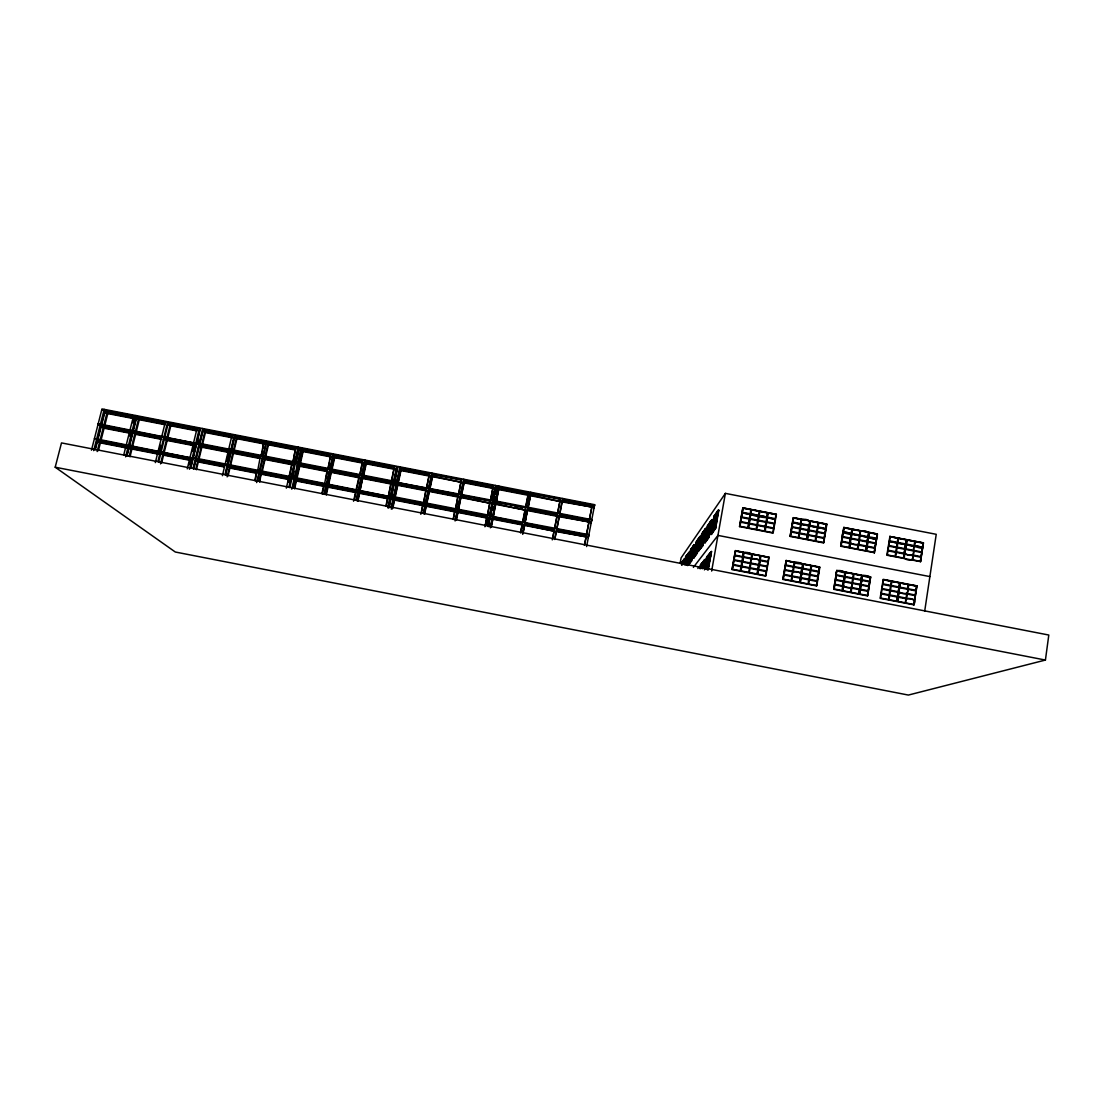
<?xml version="1.0" encoding="UTF-8"?>
<svg xmlns="http://www.w3.org/2000/svg" width="1104" height="1104" viewBox="0 0 1104 1104"><rect width="100%" height="100%" fill="white"/><g stroke="black" fill="none" stroke-linecap="round" stroke-linejoin="round"><path stroke-width="1.5" d="M520.812 532.887L522.399 524.455L492.812 518.701L491.197 526.594M524.8 522.206L524.607 525.421L554.139 531.176L524.621 524.883L522.716 534.364M492.964 517.983L495.848 503.824L525.38 510.131L495.903 504.404L495.682 501.713L525.435 507.495L495.737 502.306L492.826 516.534M525.062 523.144L527.657 507.923L557.341 514.285L527.643 508.502M528.416 493.171L498.732 486.781L496.358 502.127M1045.419 660.054L1048.8 635.035L61.493 442.911L55.2 467.213L175.301 552.014L908.371 695.065L1045.419 660.054L55.2 467.213M522.73 533.011L530.789 492.274L530.679 495.047L559.976 501.478L530.541 495.751L530.651 492.991L560.363 498.76L552.276 539.884M554.801 539.497L556.692 529.161L586.528 534.957L584.678 544.534M559.714 514.45L562.585 499.187L592.296 504.97L586.334 535.067M924.697 611.105L936.233 534.308L725.369 493.378L681.099 557.906L680.202 562.902M922.337 547.888L921.716 551.931L913.974 550.427C910.69 539.939 934.357 552.869 914.581 546.383M916.817 585.976L913.933 604.923L916.955 585.907L883.2 579.338L880.123 598.34L914.071 604.854M923.33 543.002L920.488 561.743L923.468 542.906L889.769 536.475L923.468 542.906M896.834 601.211L897.511 597.085L896.89 601.183L889.037 599.693L889.672 595.594L897.511 597.085M898.242 592.351L897.566 596.464L898.242 592.351L890.404 590.861L889.769 594.946L897.607 596.436M899.015 586.997L899.705 582.884L899.07 586.969L891.232 585.479L891.922 581.366L899.705 582.884M903.472 558.044L904.148 553.96L903.527 558.017L895.717 556.54L896.393 552.455L904.148 553.96M904.19 553.352L904.866 549.268L904.245 553.325L896.434 551.848L897.069 547.805L904.866 549.268M905.542 544.617L904.907 548.66L905.597 544.589L897.787 543.113L905.597 544.589M906.315 539.911L905.639 543.982L906.315 539.911L898.518 538.435L897.883 542.478L905.694 543.941M898.339 591.703L898.973 587.618L891.135 586.127L890.5 590.212L898.283 591.73L898.973 587.618M897.538 601.307L898.173 597.209L897.538 601.307L905.335 602.825L905.97 598.727L898.118 597.236M898.27 596.56L898.904 592.475L906.688 593.993L906.067 598.078L898.214 596.588L898.904 592.475M898.946 591.854L899.622 587.742L907.419 589.246C910.22 596.74 894.709 593.786 899.622 587.742M899.677 587.121L900.353 583.009L908.137 584.527L907.46 588.639L899.677 587.121L900.353 583.009L908.137 584.527M904.121 558.169L904.797 554.084L912.553 555.602C915.34 563.026 899.926 560.101 904.797 554.084M904.838 553.477L905.528 549.392L913.27 550.91C916.058 558.32 900.643 555.409 905.528 549.392M905.625 548.757L906.246 544.714L913.988 546.218L913.312 550.303L905.57 548.798L906.246 544.714M906.343 544.079L906.964 540.035L906.343 544.079L914.084 545.583L914.705 541.54L906.908 540.077M905.942 602.977C903.141 595.484 918.652 598.437 913.739 604.495L905.998 602.95M907.391 593.497L908.068 589.384L915.851 590.888L915.175 595.015L907.447 593.469M908.73 584.678L916.513 586.196L915.892 590.281L908.109 588.763L908.785 584.651L916.955 585.907M913.256 555.119L913.933 551.034L921.674 552.538L921.012 556.623L913.312 555.077M920.626 561.674L886.857 555.215L889.907 536.392M882.055 588.57L882.745 584.458L890.528 585.976L889.838 590.088L882.11 588.542M882.8 583.837L883.476 579.724L891.259 581.242L890.583 585.355L882.841 583.809M888.03 550.22L888.72 546.135L896.462 547.639L895.786 551.724L888.085 550.178M888.761 545.528L889.451 541.457L897.193 542.961L896.517 547.032L888.817 545.486M889.493 540.85L890.183 536.779L897.911 538.283L897.235 542.354L889.548 540.808M889.796 590.695L889.106 594.821L881.323 593.303L882.013 589.191L889.741 590.737M895.744 552.331L895.054 556.416L887.299 554.912L887.989 550.827L895.689 552.359M897.842 543.085L897.166 547.156L904.963 548.633M861.686 580.4L869.524 581.877L868.82 585.989L861.037 584.485L861.741 580.373L861.092 584.444M870.256 577.157L869.566 581.27L861.782 579.752C858.457 569.236 882.289 582.194 862.431 575.681L861.838 579.724M874.81 548.26L874.12 552.345L866.364 550.841L867.068 546.756L874.768 548.302M867.758 542.105L875.555 543.582L874.865 547.653L867.109 546.149L867.799 542.078L867.164 546.121M876.286 538.89L875.596 542.975L867.854 541.471C864.556 531.024 888.251 543.899 868.489 537.427M877.404 533.963L874.327 552.787L877.404 533.963L843.842 527.45L840.71 546.245L874.451 552.69M867.661 595.829L870.642 576.895L836.804 570.423L833.741 589.315L867.537 595.898L870.642 576.895M858.884 593.828L859.574 589.702L858.926 593.8L851.087 592.31L851.791 588.184L859.574 589.702M860.333 584.968L859.63 589.081L860.333 584.968L852.55 583.45L851.846 587.563L859.685 589.053M861.134 579.628L861.824 575.515L861.189 579.6L853.351 578.11L854.054 574.011L861.824 575.515M866.461 546.025L867.151 541.94L859.354 540.477L858.705 544.52L866.516 545.983L867.151 541.94M867.951 536.668C872.836 530.679 857.463 527.767 860.209 535.164L867.992 536.627L868.641 532.597M860.43 584.32L861.079 580.249L853.295 578.731L852.605 582.843L860.389 584.347L861.079 580.249M865.771 550.675L866.405 546.632L858.664 545.128L857.96 549.212L865.715 550.717L866.405 546.632M867.247 541.305L867.896 537.262L860.154 535.757L867.896 537.262L867.247 541.305L859.464 539.842L860.154 535.757M859.588 593.924L860.237 589.826L868.034 591.344L867.33 595.47L859.533 593.952L860.237 589.826M860.333 589.177L860.982 585.092L868.779 586.61L868.13 590.695L860.292 589.219L860.982 585.092M868.6 536.792L869.29 532.721L877.031 534.226C879.778 541.622 864.391 538.711 869.29 532.721M867.068 546.756L866.364 550.841M867.91 541.429L868.544 537.386M843.442 581.684L842.738 585.796L834.955 584.278L835.659 580.166L843.401 581.711M844.96 572.245L844.256 576.343L836.487 574.825C833.258 564.282 856.87 577.323 837.136 570.754M850.356 538.683L849.652 542.754L841.91 541.25L842.614 537.179L850.301 538.724M851.101 534.005L850.411 538.076L842.669 536.572C839.44 526.111 863.038 539.014 843.318 532.542M842.683 590.626L843.346 586.541L851.129 588.059L850.439 592.172L842.642 590.668L843.346 586.541M843.401 585.92L844.105 581.808L851.888 583.326C854.662 590.806 839.137 587.852 844.105 581.808M844.201 581.159L844.864 577.088L844.201 581.159L851.998 582.677L852.647 578.606L844.808 577.116M844.96 576.44L845.623 572.369L853.392 573.873L852.702 577.985L844.919 576.467L845.623 572.369L853.392 573.873M849.611 547.543L850.259 543.485L858.001 545.003L857.311 549.074L849.556 547.57L850.259 543.485M850.315 542.892L851.005 538.807L858.746 540.311C861.506 547.722 846.092 544.796 851.005 538.807M851.115 538.172L851.764 534.129L859.505 535.633L858.802 539.704L851.06 538.2L851.764 534.129M851.86 533.494L852.509 529.465L851.86 533.494L859.547 535.026L860.251 530.969L852.454 529.492M843.842 527.45L840.71 546.245M834.196 589.012L834.9 584.899L842.683 586.417L841.979 590.53L834.238 588.984M841.151 545.942L841.855 541.857L849.597 543.361L848.907 547.446L841.207 545.9M843.428 531.893L844.118 527.836L851.86 529.327L851.156 533.398L843.47 531.866M817.153 581.449L816.449 585.562L817.153 581.449L809.329 579.973L808.652 584.044L816.491 585.534M817.995 576.109L818.699 571.996L810.888 570.52L810.212 574.591L818.036 576.081L818.699 571.996M819.43 567.318L818.768 571.389L819.472 567.277L811.661 565.8L819.472 567.277M823.501 542.506L824.205 538.435L816.408 536.958L815.746 541.001L823.543 542.478L824.205 538.435M824.964 533.756L824.26 537.827L824.964 533.756L817.222 532.252L816.518 536.323L824.302 537.786M826.496 524.414L825.792 528.471L826.496 524.414L818.768 522.91L818.064 526.967L825.833 528.443M817.264 580.801L817.926 576.716L810.143 575.212L809.439 579.324L817.222 580.828L817.926 576.716M825.074 533.108L825.737 529.078L817.995 527.574L825.737 529.078L825.074 533.108L817.291 531.645L817.995 527.574M786.062 560.556L819.858 567.028L816.767 585.92L782.888 579.421L786.145 560.473L782.888 579.421M826.882 524.152L823.708 542.947L790.105 536.42L793.348 517.638L826.882 524.152L793.252 517.735L790.105 536.42M800.276 578.165L799.558 582.277L800.276 578.165L792.451 576.688L791.761 580.759L799.6 582.25M800.331 577.544C805.327 571.527 789.815 568.574 792.548 576.04L800.372 577.516L801.049 573.445M801.118 572.824L801.835 568.726L794.024 567.235L793.348 571.306L801.159 572.797L801.835 568.726M801.904 568.105C808.349 559.562 782.115 562.64 802.58 564.034L801.946 568.077L794.135 566.6L794.852 562.488M807.466 534.557L808.183 530.486L800.4 529.023L799.724 533.053L807.507 534.529L808.183 530.486M808.915 525.863L808.238 529.892L808.956 525.821L801.214 524.317L808.956 525.821M809.025 525.214C813.952 519.239 798.578 516.341 801.283 523.71L809.066 525.173L809.729 521.157M806.734 539.207L807.41 535.164L799.655 533.66L798.937 537.745L806.693 539.249L807.41 535.164M800.248 582.374L800.924 578.289L800.248 582.374L808.045 583.892L808.708 579.807L800.883 578.33M800.993 577.682L801.711 573.569L800.993 577.682L808.818 579.158L809.494 575.087L801.67 573.597M801.821 572.921L802.498 568.85L810.267 570.354L809.549 574.466L801.78 572.948L802.498 568.85M802.594 568.201L803.27 564.13L811.054 565.648L810.336 569.747L802.553 568.229L803.27 564.13M807.383 539.332L808.059 535.288L815.801 536.792L815.138 540.836L807.341 539.373L808.059 535.288M808.114 534.695L808.832 530.61L816.574 532.114L815.87 536.199L808.114 534.695L808.832 530.61M808.901 530.017L809.605 525.946L817.346 527.45L816.643 531.521L808.901 530.017L809.605 525.946L817.346 527.45M809.715 525.311L810.377 521.281L818.119 522.785L817.402 526.843L809.674 525.338L810.377 521.281M818.809 571.348L810.985 569.871L811.702 565.772M786.421 560.86L785.703 564.958L793.514 566.435L794.19 562.364L786.421 560.86L794.19 562.364M791.333 531.424L792.051 527.353L799.793 528.857L799.075 532.928L791.375 531.397M792.12 526.76L792.824 522.689L800.566 524.193L799.848 528.264L792.148 526.718M792.893 522.082L793.61 518.024L801.338 519.529L800.635 523.586L792.934 522.054M793.403 567.083L792.686 571.182L784.903 569.678L785.634 565.565L793.362 567.111M801.214 524.317L800.51 528.388L808.28 529.851M757.137 574.025L757.882 569.912L750.058 568.436L749.354 572.507L757.178 573.997L757.882 569.912M757.951 569.305L758.683 565.193L750.872 563.716L750.168 567.787L757.993 569.278L758.683 565.193M758.765 564.586C763.775 558.569 748.277 555.629 750.982 563.068L758.793 564.558L759.497 560.487M760.256 555.809L759.566 559.866L760.297 555.781L752.528 554.263L760.297 555.781M765.224 526.967L764.506 531.052L765.224 526.967L757.454 525.504L756.751 529.547L764.534 531.01M765.307 526.373L766.024 522.302L758.255 520.84L757.565 524.869L765.334 526.332L766.024 522.302M766.093 521.695C772.538 513.167 746.345 516.355 766.783 517.679L766.135 521.668L758.365 520.205L759.097 516.134M766.894 517.031L767.625 512.974L759.856 511.511L759.166 515.54L766.935 517.003L767.625 512.974M759.414 564.71L760.145 560.611L767.915 562.129L767.183 566.228L759.455 564.682M760.946 555.905L760.214 560.004L768.025 561.481L768.715 557.41L760.946 555.905L768.715 557.41M765.955 526.498L766.673 522.427L774.415 523.931L773.697 528.002L765.983 526.456M767.473 517.762L766.756 521.833L774.525 523.296L775.215 519.266L767.473 517.762L775.215 519.266M766.314 571.555L765.583 575.667L757.799 574.149L758.531 570.05L766.273 571.596M773.614 528.609L772.897 532.68L765.155 531.176L765.872 527.105L773.587 528.637M776.002 514.602L775.284 518.659L767.542 517.169L768.274 513.098L775.96 514.643M769.102 557.161L765.803 576.095L732.062 569.54L735.416 550.606L769.019 557.244M776.388 514.354L773.117 533.108L739.542 526.594L742.868 507.84L776.388 514.354L742.785 507.937M749.437 568.27L748.705 572.383L740.922 570.865L741.653 566.766L749.409 568.312M751.879 554.139L751.148 558.238L743.365 556.72C740.204 546.218 763.775 559.19 744.068 552.662M749.064 523.876L756.833 525.338L756.102 529.409L748.36 527.905L749.092 523.834L748.36 527.905M757.634 520.674L756.902 524.745L749.174 523.241L749.906 519.17L757.606 520.715M758.434 516.01L757.717 520.067L749.975 518.576C746.842 508.144 770.275 521.047 750.679 514.547L750.016 518.535M751.479 509.882L759.248 511.345L758.517 515.416L750.789 513.912L751.52 509.841L750.789 513.912M752.528 554.263L751.796 558.362L759.607 559.838M735.416 550.606L732.062 569.54M742.868 507.84L739.542 526.594M733.304 564.503L734.05 560.404L741.819 561.922L741.088 566.021L733.332 564.475M735.692 550.993L734.947 555.091L742.716 556.595L743.447 552.497L735.692 550.993L743.447 552.497M740.784 521.612L741.515 517.541L749.243 519.046L748.512 523.117L740.812 521.571M742.33 512.877L741.598 516.948L749.354 518.397L750.058 514.381L742.33 512.877L750.058 514.381M741.005 566.642L740.26 570.74L732.476 569.222L733.222 565.124L740.977 566.669M741.764 566.117L742.481 562.046L750.251 563.564L749.519 567.663L741.736 566.145L742.481 562.046M742.55 561.439L743.296 557.327L751.065 558.845L750.334 562.943L742.55 561.439L743.296 557.327M740.95 570.837L741.653 566.766M744.11 552.621L743.365 556.72M749.202 523.199L749.906 519.17M703.276 568.132L704.738 559.852L700.626 564.544L699.95 568.546L704.062 563.689L701.123 567.359M707.581 525.518L704.959 542.878L709.058 537.331L712.204 519.694L707.581 525.518L704.959 542.878M700.129 568.588L700.612 564.793M711.045 524.4C699.08 541.388 711.1 531.962 710.852 524.372M711.832 520.012C708.285 523.517 702.696 537.068 711.155 523.807L711.638 519.97M701.606 563.537L700.75 567.967L701.716 563.675M705.525 541.181L706.27 537.317L705.787 541.112M707.264 532.528L707.816 528.637L707.347 532.418M708.037 528.195L708.782 524.345L712.204 519.694M702.517 562.378L701.937 566.807L702.793 562.322M707.291 535.923L706.726 539.828L707.485 535.951M708.175 531.7L707.319 535.426L708.257 531.59M708.285 531.107L709.03 527.229M709.058 526.746L709.624 522.841M702.185 568.629L703.607 561.011M707.567 538.407L708.326 534.502L707.843 538.338M709.32 529.658L709.886 525.725L709.403 529.547M710.659 521.35L710.107 525.283L710.576 521.461M702.461 568.56L703.524 561.108M703.11 568.118L704.642 559.466L703.579 568.201M711.721 519.611L709.058 537.331M709.472 533.218C705.787 535.495 700.557 550.109 708.796 537.027L709.279 533.177M710.258 528.816C706.574 531.148 701.302 545.873 709.582 532.611L710.065 528.775M704.421 569.899L706.739 556.802L711.142 551.793M713.902 516.52L711.211 534.433L715.585 528.512L718.814 510.296L713.902 516.52L718.814 510.296M704.863 568.684L705.332 566.09L709.513 560.97L705.332 566.09M710.935 551.752L710.231 555.712L706.036 560.942L706.919 557.106L711.528 551.476L707.774 569.774M713.294 521.254C708.892 537.027 725.314 500.443 713.087 521.212M714.081 516.796C710.024 532.846 726.294 495.461 713.888 516.769M705.18 568.353L706.739 556.802M711.211 534.433L714.371 516.617M706.174 564.779L705.608 568.822L708.809 564.944L709.306 560.942M706.408 564.296L707.181 560.294L706.201 564.254M707.209 559.769L707.981 555.767L707.002 559.728M712.811 528.195L713.584 524.207L712.618 528.154M713.612 523.71L714.371 519.722L713.405 523.669M708.064 558.403L708.851 554.387L708.354 558.348M712.908 531.162L713.681 527.146L713.184 531.093M715.502 517.679L716.082 513.636L715.585 517.569M707.429 563.509L706.657 567.539L707.153 563.578M713.902 526.691L714.674 522.689L713.791 526.539M706.946 569.471L707.498 566.738M707.526 566.214L708.313 562.157L707.802 566.145M709.113 557.589L708.616 561.577M714.785 525.642L714.288 529.589M715.585 521.102L714.812 525.131L715.502 521.226M716.386 516.575L715.613 520.605L716.303 516.7M717.186 512.049L716.606 516.12L717.103 512.173M707.14 569.512L707.416 566.835M708.533 561.674L709.03 557.686M709.348 557.106L709.927 553.021L709.43 556.996M714.205 529.713L714.702 525.752M707.788 569.512L708.699 565.579L705.373 569.305M718.331 510.2L715.585 528.512M708.257 569.871L711.528 551.476M711.652 571.072L725.369 493.378M686.509 558.21L687.116 554.87M685.929 564.834L686.757 561.425L686.095 564.862M687.295 557.506L686.619 560.942L687.392 557.63M687.488 557.106L687.985 553.628L687.557 557.009M686.578 564.724L688.827 552.248L686.992 564.806M687.958 564.144L690.511 549.847L693.85 545.293L693.409 548.785C686.357 559.921 691.104 548.136 694.016 545.321M688.137 564.185L688.372 561.881L691.684 557.327M693.298 549.337C683.238 563.771 693.381 555.974 693.133 549.295M688.372 564.103L690.925 549.93L693.933 544.976L691.477 561.108L694.361 545.059M688.703 564.282L689.2 560.735L688.758 564.185M690.621 552.828L689.945 556.319L690.552 552.911M690.649 552.373L691.339 548.867L690.897 552.317M689.407 560.321L690.083 556.816L689.296 560.197M690.221 559.618L689.6 563.054M692.36 547.694L691.504 551.172L692.291 547.791M689.531 563.137L690.041 559.576M690.869 555.726L690.069 559.121L690.938 555.629M691.477 551.627L690.966 555.188L691.642 551.655M691.615 554.415L691.173 557.893M691.642 553.96L692.332 550.427L691.891 553.904M693.05 546.439L692.36 549.971L692.981 546.521M691.104 557.989L691.546 554.512M691.477 561.108L687.668 565.593L691.242 560.832L691.863 557.354M692.581 553.339C689.503 555.16 685.073 567.953 691.96 556.802L692.401 553.311M699.025 540.574C684.88 560.432 709.265 522.73 696.1 541.871L693.629 558.21L697.231 553.325L700.198 536.751L697.231 553.325M698.929 541.139C696.445 543.858 690.662 556.595 698.473 544.741M693.629 558.21L696.527 541.954L700.198 536.751M695.741 548.55L696.251 544.893L695.81 548.453M695.009 552.635L695.52 548.978L695.078 552.538M696.458 544.479L696.983 540.822L696.541 544.369M696.431 547.722L695.975 551.31M697.162 543.623L696.707 547.198M697.894 539.525L697.369 543.196L697.825 539.635M695.906 551.393L696.362 547.819M696.638 547.294L697.093 543.72M696.072 554.277L696.776 550.62L695.893 554.249M696.817 550.151L697.342 546.452M698.073 542.34L697.549 546.025L698.004 542.437M698.818 538.214L698.28 541.912L698.735 538.324M705.649 528.788C702.323 532.059 697.038 544.976 704.987 532.473L705.456 528.761L701.661 533.95L698.666 550.689L702.958 545.583L705.553 528.416L702.958 545.583M704.89 533.053C693.588 549.157 704.959 540.27 704.697 533.025M699.122 550.786L702.103 534.032L706.008 528.499M700.571 545.003L701.109 541.236L700.64 544.893M701.854 537.027L701.385 540.684M701.882 536.558L702.599 532.818L702.144 536.489M701.316 540.794L701.785 537.124M701.302 544.12L700.847 547.819M702.061 539.897L701.523 543.692L701.992 539.994M703.565 531.452L703.11 535.123M700.764 547.915L701.233 544.231M703 535.702L702.282 539.456L702.737 535.771M703.027 535.233L703.496 531.548M702.268 542.795L701.537 546.577L702.392 542.933M703.786 534.295L703.055 538.076L703.717 534.405M702.489 542.354L703.027 538.545L702.572 542.257M703.358 541.595C699.895 543.679 694.954 557.63 702.71 545.293L703.179 541.567M704.131 537.331C700.654 539.47 695.686 553.518 703.469 541.015L703.938 537.289M681.803 564.834L682.562 561.632M681.968 564.875L682.617 561.55M683.1 564.172L684.011 559.107L683.5 564.241M681.872 564.751L683.5 562.709L684.094 559.438L680.961 563.454M684.218 564.503L685.598 556.844L688.91 552.593L685.57 557.065M684.618 564.586L685.998 556.927L689.241 552.331M685.888 559.369L686.371 555.933L685.943 559.273M685.198 563.206L685.681 559.769L685.253 563.123M685.984 562.102L686.481 558.652M686.688 558.238L687.171 554.788M584.375 545.252L586.528 534.957M589.205 520.177L592.296 504.97M586.61 546.563L594.656 504.694L496.662 485.65L488.506 526.346M552.593 539.069L554.208 530.638M554.594 528.885L557.065 516.299L527.574 510.559M557.506 514.022L560.059 500.885M554.746 539.235L562.723 498.484M557.106 527.74L559.411 516.023L562.75 516.672M520.508 532.57L528.43 492.563M520.812 532.363L522.399 524.455M522.854 522.164L525.394 509.565M525.849 507.288L528.361 494.73M523.172 521.143L525.062 511.704M525.835 507.868L528.347 495.323L498.925 489.61M525.076 522.592L527.602 509.993L557.147 515.734M528.057 507.716L530.569 495.158L528.029 508.295M523.02 533.315L524.745 524.717M484.918 526.774L487.195 515.637L457.415 509.841L457.967 512.463L487.485 518.204M490.273 500.664L487.402 515.485L490.273 500.664L460.534 494.882L461.072 497.628L490.535 503.355L460.948 497.035L458.326 509.606M493.322 485.732L490.466 500.54L493.322 485.732L463.652 479.964L464.149 482.848L493.557 488.561M485.305 525.725L487.195 515.637M485.801 525.545L487.43 517.652L457.856 511.897L456.2 519.777M487.899 515.361L488.534 512.215M491.266 498.925L492.867 491.087M487.471 525.614L495.696 485.456L397.813 466.44L388.774 508.061M487.526 526.153L489.486 516.631M489.624 515.913L492.55 501.685M492.688 500.968L495.599 486.781M488.023 525.973L489.638 518.08M489.776 517.362L492.356 504.776M492.826 502.499L495.696 485.456M488.078 526.511L488.727 523.365M492.094 506.929L489.693 518.632L489.569 515.347L391.34 496.248M494.164 496.814L492.729 503.783L492.494 501.092M494.799 493.695L495.434 490.562M488.989 526.166L489.638 523.006M492.356 509.689L493.005 506.543M493.792 502.679L495.075 496.414M495.724 493.281L496.358 490.135M489.044 526.705L489.693 523.544M492.412 510.255L493.06 507.122M495.116 497.007L493.695 503.976L493.46 501.285M495.765 493.874L496.4 490.742M490.355 527.822L498.884 486.077M490.728 526.774L492.674 517.252L522.427 523.034L492.632 516.686L492.867 519.253L522.399 524.993M495.875 501.589L498.773 487.402L560.28 499.353M496.317 501.547L498.884 489.003L529.023 494.73M491.252 527.132L493.019 518.535M493.336 516.976L495.834 500.995M453.192 518.935L455.179 509.413L425.399 503.617L426.268 506.294L424.585 514.16M458.864 497.2L429.415 491.473L428.587 488.658L458.312 494.44L455.455 509.275M429.898 489.21L432.561 476.707L431.761 473.768L461.431 479.536L458.588 494.344M453.316 519.501L455.179 509.413M455.786 507.688L458.312 494.44M458.905 492.77L461.431 479.536M457.097 504.459L457.76 501.326M455.083 520.964L463.79 479.26M455.552 519.929L457.525 510.421L487.264 516.203M461.431 494.758L464.039 482.227L493.516 487.954M456.325 520.329L458.119 511.759M458.45 510.186L461.099 496.331M461.541 495.365L464.301 482.144M423.37 513.139L431.912 473.064M423.563 513.705L425.592 504.197L455.317 509.979M424.405 513.595L426.075 505.715L455.635 511.469M426.558 503.438L429.235 490.866L458.74 496.607M429.718 488.589L432.382 476.072L461.955 482.42L432.561 476.707M426.751 504.017L429.566 490.769L437.888 492.384M420.817 514.298L423.177 503.176L393.41 497.393L394.57 500.126L424.06 505.867M426.365 488.23L423.522 503.051L426.365 488.23L396.653 482.448L397.771 485.318L395.053 497.849M426.517 487.526L429.539 473.34L399.883 467.572L400.973 470.566L428.725 475.962M421.342 513.277L423.177 503.176M426.696 488.147L429.539 473.34M385.917 505.853L387.987 496.331L358.234 490.549L359.711 493.35L387.559 498.76M391.396 480.695L394.473 466.523L364.831 460.754L366.238 463.818L393.99 469.214M386.193 506.432L387.904 498.525M391.658 481.33L394.473 466.523M387.808 507.868L396.847 466.247L299.087 447.244L289.924 487.168M388.415 506.86L390.471 497.366M393.714 482.462L390.623 496.662L292.256 476.969L292.712 477.618L294.161 471.325M393.866 481.758L396.943 467.613M389.381 507.053L391.189 496.952M391.603 496.841L394.432 482.02M391.354 506.902L400.034 466.868M391.258 509.068L393.673 497.987L423.37 503.769M393.824 497.283L396.902 483.083L426.558 488.851M392.265 508.985L394.321 499.532M394.804 497.255L397.537 484.697M398.02 482.434L400.738 469.918L430.187 475.645M392.858 507.978L394.721 499.422L393.562 496.676M398.268 483.055L401.125 469.876M354.246 500.222L355.999 492.315M356.495 490.024L359.297 477.411M362.581 462.576L359.794 475.134L362.609 460.327L332.98 454.572L334.678 457.691L331.876 470.152M356.137 500.057L364.982 460.051M356.468 500.65L358.565 491.156L388.249 496.938M358.717 490.452L361.864 476.266L391.492 482.034L388.415 496.22L391.244 481.399L361.546 475.631L362.981 478.556L390.775 483.966M357.655 500.609L359.393 492.743M359.904 490.466L362.678 477.922M363.175 475.658L365.935 463.156M357.972 501.202L362.83 477.218M363.478 476.293L366.39 463.114M353.556 501.202L356.012 490.121L326.273 484.325L328.04 487.181L355.874 492.591M356.178 489.403L359.324 475.189L329.627 469.421L331.366 472.402L359.145 477.811M321.913 493.391L324.052 483.897L294.313 478.115L296.383 481.027L324.203 486.436M330.855 456.946L303.131 451.55L301.144 448.39L330.758 454.144L327.957 468.938L329.378 462.673M322.299 493.999L324.079 486.105M325.666 479.095L327.446 471.229M330.082 459.526L330.786 456.394M324.134 493.833L333.146 453.868M324.521 494.44L326.66 484.96L356.344 490.728M330.179 469.366L333.353 455.248L362.926 461.003L362.609 460.327M325.887 494.426L327.653 486.56L355.543 491.984M328.178 484.297L330.993 471.767L358.828 477.176M331.504 469.504L334.319 457.015M326.273 495.034L328.205 486.478M328.55 484.918L331.531 471.712L329.792 468.717M286.35 488.134L288.903 477.066L259.192 471.284L261.565 474.251L289.386 479.66M289.069 476.348L292.325 462.176L262.669 456.407L265.015 459.499L292.781 464.908M294.533 449.88L268.451 444.815L266.133 441.586L295.748 447.341L292.946 462.134M288.282 482.434L288.903 477.066M289.524 476.997L292.325 462.176M293.305 460.561L295.748 447.341M288.944 486.974L298.121 447.065L200.486 428.09L190.826 467.889M289.414 487.595L291.125 477.494M291.746 477.425L294.547 462.604M295.168 462.562L298.397 448.459M299.363 448.652L296.134 462.755L295.679 462.079L393.617 481.123L394.763 484.007M291.773 489.182L301.309 447.672M292.601 488.216L294.768 478.75M294.934 478.046L298.177 463.887L327.805 469.642M294.133 488.244L295.941 480.392M296.452 478.129L299.322 465.598M299.846 463.349L302.703 450.874M294.589 488.865L296.383 481.027M296.907 478.763L299.929 465.557M300.633 462.452L303.296 450.86M257.494 481.385L259.716 471.932L289.372 477.701M259.882 471.229L263.18 457.084L292.781 462.838M259.219 481.454L261.055 473.602M261.579 471.339L264.505 458.836M265.029 456.573L267.941 444.112M259.744 482.075L261.22 472.898M262.103 471.988L265.181 458.809M265.54 457.249L268.617 444.112M254.748 480.323L256.97 470.842L227.258 465.074L229.936 468.096L256.1 473.188M230.791 450.211L260.447 455.966L257.66 470.787M264.629 444.07L236.932 438.688L234.324 435.39L263.925 441.145L261.137 455.952M255.272 480.958L256.97 470.842M261.496 454.379L262.228 451.246M262.973 448.127L263.925 441.145M256.652 482.586L266.299 440.869M222.401 475.686L225.037 464.632L195.339 458.864L198.32 461.941L224.471 467.033M229.604 452.626L201.866 447.23L198.941 444.015L228.583 449.77L225.202 463.928L225.796 464.591M233.11 437.943L205.413 432.561L202.515 429.221L232.102 434.962L228.749 449.066L229.328 449.77M226.555 461.458L229.163 450.473L228.583 449.77M225.009 474.541L234.49 434.686M225.658 473.285L227.148 467.006L257.218 472.857M228.059 463.183L230.667 452.254L260.668 458.091M231.205 449.99L234.172 437.543L264.118 443.366M225.602 475.189L227.852 465.736L257.494 471.505M231.55 450.197L234.89 436.121L264.436 441.862M227.12 476.845L229.356 467.447M229.894 465.17L232.861 452.681M233.399 450.418L236.366 437.971M228.086 475.921L230.101 467.392L233.441 468.041M230.474 465.833L233.441 453.371L230.971 449.494M233.979 451.108L237.098 437.984M189.074 464.784L190.592 458.491L189.929 457.801L160.259 452.033M192.289 451.508L193.807 445.243M189.474 469.269L199.507 427.897L101.982 408.935L91.466 450.197M190.523 468.358L192.814 458.919L192.151 458.243M198.306 440.455L197.547 443.587L196.898 442.87L294.713 461.9L296.079 463.928M193.048 468.317L202.694 428.518L205.579 431.871L202.418 444.981M193.573 468.676L195.477 460.851L223.877 466.371M196.015 458.588L199.037 446.099L229.039 451.936M199.589 443.849L202.211 432.961M193.711 468.979L196.001 459.54L225.63 465.295L225.037 464.632M195.781 469.103L197.671 461.279M198.223 459.016L201.232 446.527M201.784 444.277L204.792 431.843M196.429 469.752L198.485 461.237M198.858 459.678L202.046 446.527L205.358 447.175M187.252 468.841L189.929 457.801M193.711 442.249L197.133 428.173L167.56 422.418L170.775 425.827L196.816 430.891M160.522 463.887L162.84 454.503M163.392 452.24L166.456 439.765M167.021 437.515L170.071 425.095M161.626 462.99L163.723 454.475M164.096 452.916L167.339 439.778L164.082 436.494M167.711 438.233L170.775 425.827M155.319 462.631L158.038 451.605L128.368 445.823L131.956 449.038L158.079 454.117M158.203 450.887L161.695 436.77L132.08 431.015L135.626 434.341L161.708 439.42M165.324 424.764L139.283 419.713L135.778 416.249L165.338 421.99L161.874 436.066L162.592 436.784M158.935 451.591L160.48 445.326M157.927 461.486L167.725 421.714M158.645 462.162L160.977 452.723L190.592 458.491M161.156 452.019L164.62 437.915L194.194 443.67M164.8 437.212L168.263 423.163L197.782 428.904M123.772 454.834L126.146 445.395L96.49 439.627L100.367 442.883L129.748 448.61L128.975 447.907L127.015 455.731M126.325 444.691L129.872 430.574L100.257 424.819L104.093 428.214L130.175 433.279M130.037 429.87L133.57 415.822L104.011 410.067L107.819 413.586L133.846 418.651M129.472 436.011L130.645 431.319L129.872 430.574M132.784 422.818L133.957 418.14M125.608 456.849L135.958 415.546M126.794 455.952L129.154 446.527L158.769 452.295L158.038 451.605M129.334 445.823L132.853 431.747L162.412 437.488M129.541 445.657L132.659 433.196L160.991 438.702M133.225 430.946L136.33 418.526M129.223 456.159L131.169 448.334M131.735 446.085L134.854 433.624M135.419 431.374L138.524 418.954M129.996 456.835L131.956 449.038M132.521 446.775L135.806 433.651M136.192 432.092L139.463 419.009M93.688 450.639L104.19 409.377M94.944 449.756L97.345 440.344L126.932 446.099M101.278 424.861L104.852 410.84L134.343 416.581L133.57 415.822M95.344 449.563L97.331 441.752L190.661 459.913M97.897 439.502L101.071 427.055L129.389 432.561M101.637 424.805L104.797 412.399L164.62 424.033M97.152 451.55L99.526 442.18M100.105 439.93L103.265 427.483M103.845 425.233L106.991 412.827M98.38 450.68L100.547 442.193L108.854 443.808M100.933 440.634L104.273 427.51L100.436 424.115M104.673 425.965L107.985 412.896M588.901 521.916L559.273 516.727L559.645 514.147L589.412 519.943L586.528 534.764M593.966 507.343L594.656 504.694M593.828 508.061L594.518 505.397M590.971 522.896L591.647 520.37M588.239 537.068L588.887 534.681L490.604 516.106M588.115 537.772L588.749 535.385M681.099 563.702L684.094 559.438M682.12 562.447L684.411 559.19M684.287 564.185L687.613 559.852M684.204 564.71L687.337 560.349M685.984 564.737L686.729 563.716M693.367 567.387L717.945 535.399L929.885 576.592M697.88 568.519L698.57 567.373M705.111 559.549L700.999 565.179M706.243 560.984L710.231 555.712M700.723 568.463L703.855 564.862L700.916 568.505M800.524 524.234L792.796 522.73M811.054 565.648L803.229 564.172M859.505 535.633L851.708 534.17M836.804 570.423L833.741 589.315M897.138 542.989L889.396 541.484M913.988 546.218L906.191 544.755M883.476 579.724L891.259 581.242M891.922 581.366L899.65 582.912M843.732 527.546L877.28 534.06M714.288 519.073L715.171 515.251L714.205 519.197M709.817 522.868L709.141 526.636M708.782 524.345L708.119 528.085M708.961 527.339L708.368 530.996M296.189 448.031L266.644 442.29L263.345 456.38L262.835 455.69M394.721 467.185L365.134 461.431L362.015 475.562L361.698 474.913M429.718 473.989L400.117 468.234L396.805 481.744M461.541 480.171L431.926 474.416L428.738 487.954M493.378 486.353L463.763 480.599L460.685 494.164M562.488 499.795L592.144 505.549M167.877 424.667L197.809 430.477M202.598 431.416L232.53 437.225M265.747 443.684L295.706 449.507M300.509 450.446L330.482 456.269M332.111 456.587L362.098 462.41M363.74 462.728L397.564 469.31L396.695 466.951M562.267 501.313L591.772 507.053L562.184 501.906M334.678 457.691L362.416 463.073M711.901 532.528L712.784 528.692L711.818 532.639M130.645 431.319L101.099 425.564L97.525 439.64L96.669 438.923M229.163 450.473L199.589 444.719L196.167 458.822L195.518 458.146M359.642 475.838L330.013 470.083L326.825 484.242L326.439 483.621M458.436 495.047L428.766 489.279L425.551 502.9M490.328 501.244L460.644 495.475L457.553 509.123M559.562 514.712L589.274 520.495M199.203 445.409L201.411 445.837M262.476 457.705L264.67 458.132M392.306 482.945L394.514 483.386M105.929 427.841L114.223 429.456M122.53 431.071L125.842 431.705M139.118 434.286L142.444 434.935M145.756 435.583L154.063 437.198M178.958 442.042L182.284 442.69M185.596 443.325L193.904 444.94M218.647 449.756L221.973 450.404M225.299 451.053L228.625 451.702M241.914 454.282L250.222 455.897M270.163 459.775L273.488 460.423M286.792 463.004L290.117 463.652M309.907 467.503L313.232 468.151M349.83 475.258L358.151 476.887M366.473 478.501L369.799 479.15M383.116 481.73L386.441 482.379M406.258 486.243L409.584 486.878M422.901 489.472L426.241 490.121M446.223 494.012L449.549 494.661M474.541 499.519L477.88 500.167M514.381 507.26L522.716 508.889M531.052 510.503L534.391 511.152M554.401 515.044L557.741 515.692M587.77 521.53L591.109 522.178L591.785 519.653L493.612 500.567L493.847 503.272M164.261 439.337L194.249 445.174M262.31 458.408L292.325 464.246M297.128 465.17L327.157 471.022M360.47 477.494L394.363 484.09L393.466 481.841M395.329 484.27L427.027 490.438M559.355 516.161L591.123 522.344M193.255 445.547L167.159 440.482L163.916 437.198L193.545 442.966L190.109 457.097L190.771 457.774M233.441 453.371L259.55 458.45M327.543 471.656L299.764 466.261L297.735 463.225L327.419 468.993L324.604 483.814M397.771 485.318L427.22 491.045M853.999 574.039L861.782 575.557M698.183 545.279C695.272 547.101 690.428 560.901 697.549 548.854M697.273 546.563L696.624 550.123M697.452 549.419C694.526 551.186 689.724 564.889 696.803 553.007M94.447 438.495L192.979 458.215L196.402 444.098L195.753 443.394M524.662 522.923L554.401 529.258L524.648 523.475M292.56 478.322L324.438 484.518M556.623 529.685L586.39 535.481M97.511 441.048L99.705 441.476M160.811 453.371L163.006 453.799M392.265 498.401L394.473 498.829M688.137 555.919L685.156 560.39M117.162 445.423L120.488 446.071M133.791 448.652L137.117 449.3M140.443 449.949L148.75 451.564M185.348 458.684L188.674 459.333M201.811 461.886L205.137 462.535M241.762 469.655L245.088 470.304M265.07 474.196L273.392 475.81M281.727 477.439L285.053 478.087M298.204 480.64L301.544 481.289M304.87 481.937L313.205 483.566M338.197 488.423L341.536 489.072M349.871 490.687L353.197 491.335M366.542 493.93L369.868 494.578M394.721 499.422L398.061 500.071M406.396 501.685L409.736 502.334M434.755 507.205L438.095 507.854M451.439 510.448L454.779 511.097M463.128 512.725L466.468 513.374M474.817 515.002L483.166 516.631M503.038 520.495L506.377 521.143M519.736 523.738L523.075 524.386M543.127 528.292L551.476 529.92M559.825 531.535L563.178 532.197M688.04 556.457L684.894 560.887M258.847 473.174L288.917 479.026M293.733 479.964L323.817 485.815M357.185 492.315L387.297 498.166M388.939 498.484L391.147 498.911L390.209 496.772M392.113 499.105L423.867 505.287M556.43 531.065L586.031 536.834L556.347 531.604M704.545 560.018L700.516 565.331M189.695 460.271L163.544 455.179L160.425 451.329M426.268 506.294L455.773 512.035M686.426 558.734L685.819 562.06M703.772 564.213L701.012 567.953M706.091 564.875L705.401 568.781M683.252 563.192L682.479 564.282M98.049 424.391L98.891 425.137M99.07 424.433L98.228 423.688L196.581 443.394L199.99 429.332L199.341 428.6M128.547 445.119L132.121 448.334M101.803 409.639L102.644 410.412M104.797 412.399L105.625 413.172M132.259 430.312L133.032 431.043L136.551 417.008L166.055 422.735L165.338 421.99M193.959 458.395L193.297 457.718L291.29 476.776L292.684 478.736M196.719 443.573L197.368 444.291M199.106 443.311L199.755 444.015L203.15 429.953L232.682 435.694L232.102 434.962M227.424 464.356L228.017 465.019L231.371 450.901L260.972 456.656L260.447 455.966M294.478 477.397L296.548 480.323M297.901 462.507L298.342 463.183L301.585 449.08L331.145 454.82L330.758 454.144M297.956 447.769L299.543 450.253M298.121 447.065L299.474 449.176M358.4 489.831L359.876 492.632M397.661 467.144L394.832 481.951L492.632 500.374L492.881 503.079M490.397 516.258L490.659 518.825M496.524 486.353L496.676 488.575M496.662 485.65L496.869 488.479M915.078 595.663L914.457 599.748L906.66 598.23L907.35 594.118L915.133 595.636M920.902 557.258L920.294 561.315L912.539 559.811L913.215 555.726L920.902 557.258M923.041 543.209L922.433 547.239L914.678 545.735L915.354 541.664L923.096 543.168M881.268 593.924L880.578 598.051L888.43 599.527L889.065 595.442L881.268 593.924M844.201 576.964L843.497 581.063L835.714 579.559L836.432 575.446L844.201 576.964M784.047 575.005L783.316 579.117L791.154 580.607L791.83 576.523L784.047 575.005M784.834 570.285L784.116 574.397L791.941 575.874L792.617 571.803L784.834 570.285M791.264 532.031L790.547 536.102L798.33 537.579L799.006 533.536L791.264 532.031M759.345 565.331L758.614 569.429L766.424 570.906L767.114 566.835L759.345 565.331M734.864 555.698L734.132 559.797L741.929 561.274L742.633 557.203L734.864 555.698M740.701 522.206L739.97 526.277L747.739 527.74L748.443 523.71L740.701 522.206M743.144 508.226L742.399 512.284L750.168 513.746L750.858 509.717L743.144 508.226M707.043 532.97L706.298 536.834L707.043 532.97M709.099 530.113L708.547 534.046L709.099 530.113M706.132 561.591C702.241 577.599 717.683 542.754 706.132 561.591M711.707 530.168C707.774 546.301 723.589 509.441 711.707 530.168M712.494 525.711C708.561 541.843 724.431 504.735 712.494 525.711M708.037 558.928L707.471 562.999L708.037 558.928M715.282 518.135L714.702 522.178L715.282 518.135M690.897 558.417L690.386 561.991L690.897 558.417M694.789 553.063L694.085 556.692L694.789 553.063M695.686 551.834L694.982 555.478L695.686 551.834M700.35 545.445L699.812 549.212L700.35 545.445M704.545 530.058L704.007 533.867L704.476 530.168M683.21 560.432L682.576 563.758L683.21 560.432"/></g></svg>
